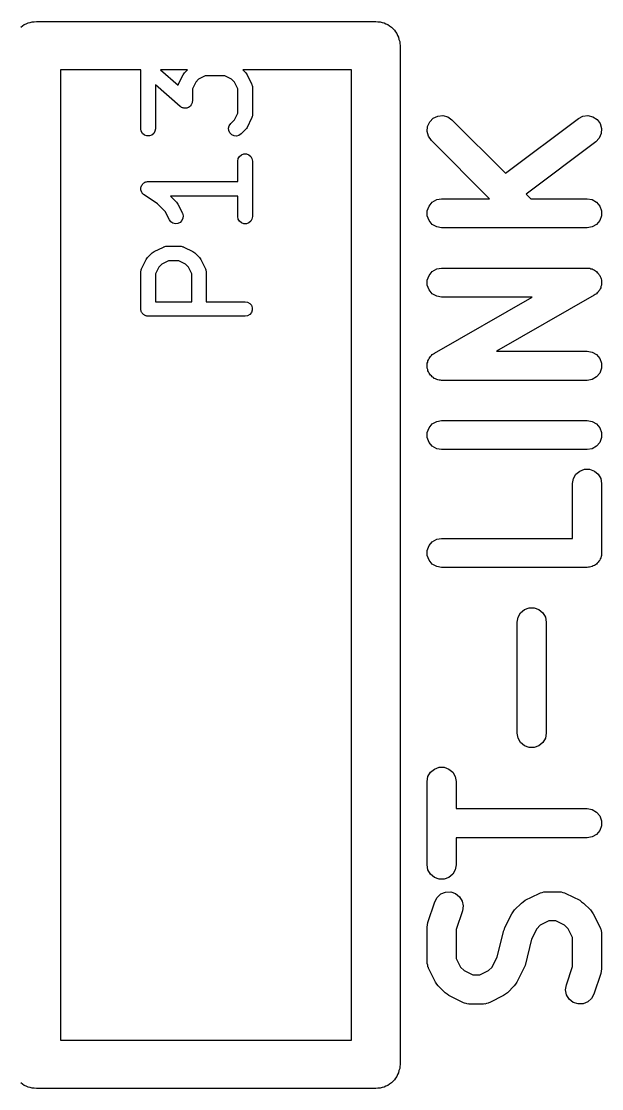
# Model space of a CAD drawing. Extents: x 0 to 76, y -93 to 16.
# Drawn here: x 31.84 to 37.83, y -75.45 to -64.45 of the extents above; entities that cross this region are included whole.
import ezdxf

# ---------------------------------------------------------------- set-up
doc = ezdxf.new("R2010")
doc.units = 0
doc.header["$MEASUREMENT"] = 0
doc.layers.add('BLACK', color=7, linetype='CONTINUOUS')

msp = doc.modelspace()

# ---------------------------------------------------------------- linework, layer by layer
at = {"layer": 'Black'}
for p, q in [((31.936, -64.4613), (31.9566, -64.4538)), ((31.9566, -64.4538), (31.9785, -64.4538)), ((31.9785, -64.4538), (32, -64.45)), ((32, -64.45), (35.5, -64.45)), ((35.5, -64.45), (35.5215, -64.4538)), ((35.5215, -64.4538), (35.5434, -64.4538)), ((35.5434, -64.4538), (35.564, -64.4613)), ((31.8393, -64.5085), (31.8582, -64.4976)), ((31.8582, -64.4976), (31.875, -64.4835)), ((31.875, -64.4835), (31.8956, -64.476)), ((31.8956, -64.476), (31.9145, -64.4651)), ((31.9145, -64.4651), (31.936, -64.4613)), ((35.564, -64.4613), (35.5855, -64.4651)), ((35.5855, -64.4651), (35.6044, -64.476)), ((35.6044, -64.476), (35.625, -64.4835)), ((35.625, -64.4835), (35.6418, -64.4976)), ((35.6418, -64.4976), (35.6607, -64.5085)), ((35.6607, -64.5085), (35.6748, -64.5252)), ((35.6748, -64.5252), (35.6915, -64.5393)), ((35.6915, -64.5393), (35.7024, -64.5582)), ((35.7024, -64.5582), (35.7165, -64.575)), ((35.7165, -64.575), (35.724, -64.5956)), ((35.724, -64.5956), (35.7349, -64.6145)), ((35.7349, -64.6145), (35.7387, -64.636)), ((35.7387, -64.636), (35.7462, -64.6566)), ((35.7462, -64.6566), (35.7462, -64.6785)), ((35.7462, -64.6785), (35.75, -64.7)), ((35.75, -64.7), (35.75, -75.2)), ((33.0774, -64.95), (32.25, -64.95)), ((32.25, -64.95), (32.25, -74.95)), ((33.0774, -65.5571), (33.0774, -64.95)), ((33.2799, -64.95), (33.4618, -65.1091)), ((33.5582, -64.95), (33.2799, -64.95)), ((33.4663, -65.095), (33.5139, -64.9998)), ((33.5139, -64.9998), (33.521, -64.9901)), ((33.521, -64.9901), (33.5279, -64.9803)), ((33.5279, -64.9803), (33.5582, -64.95)), ((34.1275, -64.95), (34.1578, -64.9803)), ((35.25, -64.95), (34.1275, -64.95)), ((34.1578, -64.9803), (34.1647, -64.9901)), ((34.1647, -64.9901), (34.1718, -64.9998)), ((34.1718, -64.9998), (34.2195, -65.095)), ((35.25, -74.95), (35.25, -64.95)), ((33.4839, -65.3279), (33.2274, -65.1034)), ((33.2274, -65.1034), (33.2274, -65.5571)), ((33.4618, -65.1091), (33.4629, -65.1029)), ((33.4629, -65.1029), (33.465, -65.0992)), ((33.465, -65.0992), (33.4663, -65.095)), ((33.6426, -65.0778), (33.6083, -65.1463)), ((33.673, -65.0474), (33.6426, -65.0778)), ((33.7415, -65.0131), (33.673, -65.0474)), ((33.9442, -65.0131), (33.7415, -65.0131)), ((34.0127, -65.0474), (33.9442, -65.0131)), ((34.0431, -65.0778), (34.0127, -65.0474)), ((34.0774, -65.1463), (34.0431, -65.0778)), ((34.2195, -65.095), (34.2207, -65.0992)), ((34.2207, -65.0992), (34.2229, -65.1029)), ((34.2229, -65.1029), (34.2244, -65.1116)), ((34.2244, -65.1116), (34.2269, -65.12)), ((34.2269, -65.12), (34.2266, -65.1243)), ((33.6083, -65.1463), (33.6083, -65.2714)), ((34.0774, -65.3966), (34.0774, -65.1463)), ((34.2266, -65.1243), (34.2274, -65.1286)), ((34.2274, -65.1286), (34.2274, -65.4143)), ((33.4902, -65.3317), (33.4839, -65.3279)), ((33.4958, -65.3364), (33.4902, -65.3317)), ((33.5013, -65.3384), (33.4958, -65.3364)), ((33.5062, -65.3414), (33.5013, -65.3384)), ((33.5639, -65.3389), (33.5575, -65.3424)), ((33.5708, -65.3364), (33.5639, -65.3389)), ((33.5753, -65.3327), (33.5708, -65.3364)), ((33.5803, -65.3299), (33.5753, -65.3327)), ((33.5852, -65.3243), (33.5803, -65.3299)), ((33.5908, -65.3196), (33.5852, -65.3243)), ((33.5937, -65.3146), (33.5908, -65.3196)), ((33.5975, -65.3103), (33.5937, -65.3146)), ((33.6001, -65.3034), (33.5975, -65.3103)), ((33.6038, -65.2971), (33.6001, -65.3034)), ((33.6048, -65.2914), (33.6038, -65.2971)), ((33.6069, -65.286), (33.6048, -65.2914)), ((33.6071, -65.2786), (33.6069, -65.286)), ((33.6083, -65.2714), (33.6071, -65.2786)), ((33.5134, -65.3428), (33.5062, -65.3414)), ((33.5203, -65.3453), (33.5134, -65.3428)), ((33.5261, -65.3453), (33.5203, -65.3453)), ((33.5318, -65.3464), (33.5261, -65.3453)), ((33.539, -65.3453), (33.5318, -65.3464)), ((33.5464, -65.3453), (33.539, -65.3453)), ((33.5518, -65.3433), (33.5464, -65.3453)), ((33.5575, -65.3424), (33.5518, -65.3433)), ((34.0431, -65.4651), (34.0774, -65.3966)), ((34.2195, -65.4478), (34.1718, -65.5431)), ((34.2207, -65.4437), (34.2195, -65.4478)), ((34.2229, -65.4399), (34.2207, -65.4437)), ((34.2244, -65.4313), (34.2229, -65.4399)), ((34.2269, -65.4229), (34.2244, -65.4313)), ((34.2274, -65.4143), (34.2266, -65.4185)), ((34.2266, -65.4185), (34.2269, -65.4229)), ((36.0557, -65.4854), (36.0925, -65.4486)), ((36.0925, -65.4486), (36.1397, -65.4265)), ((36.1397, -65.4265), (36.1916, -65.422)), ((36.1916, -65.422), (36.242, -65.4355)), ((36.242, -65.4355), (36.2846, -65.4654)), ((37.5886, -65.4514), (37.635, -65.4279)), ((37.635, -65.4279), (37.6868, -65.4217)), ((37.6868, -65.4217), (37.7375, -65.4335)), ((37.7375, -65.4335), (37.7811, -65.462)), ((33.0819, -65.5828), (33.0774, -65.5571)), ((33.2274, -65.5571), (33.2229, -65.5828)), ((33.9824, -65.5506), (33.9892, -65.5254)), ((33.9847, -65.5766), (33.9824, -65.5506)), ((33.9892, -65.5254), (34.0041, -65.5041)), ((34.0041, -65.5041), (34.0431, -65.4651)), ((34.1647, -65.5527), (34.1578, -65.5626)), ((34.1718, -65.5431), (34.1647, -65.5527)), ((36.0291, -65.5845), (36.0337, -65.5326)), ((36.0337, -65.5326), (36.0557, -65.4854)), ((36.2846, -65.4654), (36.8355, -66.0162)), ((36.8355, -66.0162), (37.5886, -65.4514)), ((37.7811, -65.462), (37.8124, -65.5036)), ((37.8124, -65.5036), (37.8275, -65.5535)), ((37.8275, -65.5535), (37.8246, -65.6055)), ((33.0949, -65.6054), (33.0819, -65.5828)), ((33.1149, -65.6221), (33.0949, -65.6054)), ((33.1394, -65.631), (33.1149, -65.6221)), ((33.1654, -65.631), (33.1394, -65.631)), ((33.1899, -65.6221), (33.1654, -65.631)), ((33.2098, -65.6054), (33.1899, -65.6221)), ((33.2229, -65.5828), (33.2098, -65.6054)), ((33.9957, -65.6002), (33.9847, -65.5766)), ((34.0141, -65.6186), (33.9957, -65.6002)), ((34.0377, -65.6296), (34.0141, -65.6186)), ((34.0637, -65.6319), (34.0377, -65.6296)), ((34.0888, -65.6251), (34.0637, -65.6319)), ((34.1102, -65.6102), (34.0888, -65.6251)), ((34.1578, -65.5626), (34.1102, -65.6102)), ((36.0426, -65.6348), (36.0291, -65.5845)), ((36.0725, -65.6775), (36.0426, -65.6348)), ((37.8042, -65.6534), (37.7686, -65.6914)), ((37.8246, -65.6055), (37.8042, -65.6534)), ((36.6736, -66.2786), (36.0725, -65.6775)), ((37.7686, -65.6914), (37.0498, -66.2305)), ((34.0774, -65.8905), (34.0819, -65.8648)), ((34.0819, -65.8648), (34.0949, -65.8423)), ((34.0949, -65.8423), (34.1149, -65.8255)), ((34.1149, -65.8255), (34.1394, -65.8166)), ((34.1394, -65.8166), (34.1654, -65.8166)), ((34.1654, -65.8166), (34.1899, -65.8255)), ((34.1899, -65.8255), (34.2098, -65.8423)), ((34.2098, -65.8423), (34.2229, -65.8648)), ((34.2229, -65.8648), (34.2274, -65.8905)), ((34.0774, -66.1012), (34.0774, -65.8905)), ((34.2274, -65.8905), (34.2274, -66.4619)), ((33.1119, -66.1143), (33.1191, -66.109)), ((33.1191, -66.109), (33.1231, -66.1078)), ((33.1231, -66.1078), (33.1267, -66.1057)), ((33.1267, -66.1057), (33.1355, -66.1042)), ((33.1355, -66.1042), (33.1441, -66.1016)), ((33.1441, -66.1016), (33.1483, -66.1019)), ((33.1483, -66.1019), (33.1524, -66.1012)), ((33.1524, -66.1012), (34.0774, -66.1012)), ((33.0775, -66.1714), (33.0785, -66.1673)), ((33.0785, -66.1803), (33.0775, -66.1714)), ((33.0785, -66.1632), (33.0816, -66.1548)), ((33.0785, -66.1673), (33.0785, -66.1632)), ((33.0785, -66.1892), (33.0785, -66.1803)), ((33.0799, -66.1931), (33.0785, -66.1892)), ((33.0804, -66.1973), (33.0799, -66.1931)), ((33.0844, -66.2053), (33.0804, -66.1973)), ((33.0816, -66.1548), (33.0837, -66.1461)), ((33.0837, -66.1461), (33.086, -66.1426)), ((33.0874, -66.2137), (33.0844, -66.2053)), ((33.086, -66.1426), (33.0874, -66.1387)), ((33.0874, -66.1387), (33.0932, -66.1318)), ((33.0901, -66.2169), (33.0874, -66.2137)), ((33.0919, -66.2206), (33.0901, -66.2169)), ((33.0932, -66.1318), (33.0981, -66.1244)), ((33.0981, -66.1244), (33.1015, -66.1219)), ((33.1015, -66.1219), (33.1042, -66.1187)), ((33.1042, -66.1187), (33.1119, -66.1143)), ((33.0984, -66.2268), (33.0919, -66.2206)), ((33.1042, -66.2336), (33.0984, -66.2268)), ((33.1078, -66.2357), (33.1042, -66.2336)), ((33.1108, -66.2386), (33.1078, -66.2357)), ((33.2475, -66.3297), (33.1108, -66.2386)), ((33.3288, -66.4111), (33.2475, -66.3297)), ((34.0774, -66.2512), (33.3811, -66.2512)), ((33.3811, -66.2512), (33.4435, -66.3136)), ((33.4435, -66.3136), (33.4504, -66.3235)), ((33.4504, -66.3235), (33.4576, -66.3331)), ((34.0774, -66.4619), (34.0774, -66.2512)), ((36.0487, -66.3536), (36.0822, -66.3137)), ((36.0822, -66.3137), (36.1273, -66.2876)), ((36.1273, -66.2876), (36.1786, -66.2786)), ((36.1786, -66.2786), (36.6736, -66.2786)), ((37.0498, -66.2305), (37.0978, -66.2786)), ((37.0978, -66.2786), (37.6786, -66.2786)), ((37.6786, -66.2786), (37.7299, -66.2876)), ((37.7299, -66.2876), (37.775, -66.3137)), ((37.775, -66.3137), (37.8085, -66.3536)), ((33.371, -66.4954), (33.3288, -66.4111)), ((33.4576, -66.3331), (33.5052, -66.4284)), ((33.5052, -66.4284), (33.5126, -66.4533)), ((36.0309, -66.4025), (36.0487, -66.3536)), ((36.0309, -66.4546), (36.0309, -66.4025)), ((37.8085, -66.3536), (37.8263, -66.4025)), ((37.8263, -66.4025), (37.8263, -66.4546)), ((33.3865, -66.5164), (33.371, -66.4954)), ((33.4083, -66.5307), (33.3865, -66.5164)), ((33.4336, -66.5368), (33.4083, -66.5307)), ((33.4595, -66.5338), (33.4336, -66.5368)), ((33.4828, -66.5221), (33.4595, -66.5338)), ((33.5007, -66.5032), (33.4828, -66.5221)), ((33.511, -66.4793), (33.5007, -66.5032)), ((33.5126, -66.4533), (33.511, -66.4793)), ((34.0819, -66.4876), (34.0774, -66.4619)), ((34.0949, -66.5101), (34.0819, -66.4876)), ((34.1149, -66.5269), (34.0949, -66.5101)), ((34.1394, -66.5358), (34.1149, -66.5269)), ((34.1654, -66.5358), (34.1394, -66.5358)), ((34.1899, -66.5269), (34.1654, -66.5358)), ((34.2098, -66.5101), (34.1899, -66.5269)), ((34.2229, -66.4876), (34.2098, -66.5101)), ((34.2274, -66.4619), (34.2229, -66.4876)), ((36.0487, -66.5036), (36.0309, -66.4546)), ((36.0822, -66.5435), (36.0487, -66.5036)), ((36.1273, -66.5695), (36.0822, -66.5435)), ((37.775, -66.5435), (37.7299, -66.5695)), ((37.8085, -66.5036), (37.775, -66.5435)), ((37.8263, -66.4546), (37.8085, -66.5036)), ((36.1786, -66.5786), (36.1273, -66.5695)), ((37.6786, -66.5786), (36.1786, -66.5786)), ((37.7299, -66.5695), (37.6786, -66.5786)), ((33.3259, -66.7709), (33.3343, -66.7683)), ((33.3343, -66.7683), (33.3386, -66.7686)), ((33.3386, -66.7686), (33.3429, -66.7679)), ((33.3429, -66.7679), (33.4857, -66.7679)), ((33.4857, -66.7679), (33.49, -66.7686)), ((33.49, -66.7686), (33.4943, -66.7683)), ((33.4943, -66.7683), (33.5027, -66.7709)), ((33.147, -66.8851), (33.1946, -66.8374)), ((33.1946, -66.8374), (33.2044, -66.8306)), ((33.2044, -66.8306), (33.2141, -66.8234)), ((33.2141, -66.8234), (33.3093, -66.7758)), ((33.3093, -66.7758), (33.3135, -66.7745)), ((33.3135, -66.7745), (33.3172, -66.7724)), ((33.3172, -66.7724), (33.3259, -66.7709)), ((33.5027, -66.7709), (33.5114, -66.7724)), ((33.5114, -66.7724), (33.5151, -66.7745)), ((33.5151, -66.7745), (33.5193, -66.7758)), ((33.5193, -66.7758), (33.6145, -66.8234)), ((33.6145, -66.8234), (33.6242, -66.8306)), ((33.6242, -66.8306), (33.634, -66.8374)), ((33.634, -66.8374), (33.6816, -66.8851)), ((33.0853, -66.9998), (33.1329, -66.9046)), ((33.1329, -66.9046), (33.1401, -66.8949)), ((33.1401, -66.8949), (33.147, -66.8851)), ((33.2616, -66.9825), (33.2274, -67.051)), ((33.292, -66.9521), (33.2616, -66.9825)), ((33.3606, -66.9179), (33.292, -66.9521)), ((33.468, -66.9179), (33.3606, -66.9179)), ((33.5365, -66.9521), (33.468, -66.9179)), ((33.5669, -66.9825), (33.5365, -66.9521)), ((33.6012, -67.051), (33.5669, -66.9825)), ((33.6816, -66.8851), (33.6885, -66.8949)), ((33.6885, -66.8949), (33.6957, -66.9046)), ((33.6957, -66.9046), (33.7433, -66.9998)), ((33.0774, -67.0333), (33.0781, -67.0291)), ((33.0774, -67.4143), (33.0774, -67.0333)), ((33.0779, -67.0248), (33.0804, -67.0163)), ((33.0781, -67.0291), (33.0779, -67.0248)), ((33.0804, -67.0163), (33.0819, -67.0077)), ((33.0819, -67.0077), (33.0841, -67.0039)), ((33.0841, -67.0039), (33.0853, -66.9998)), ((33.2274, -67.051), (33.2274, -67.3393)), ((33.6012, -67.3393), (33.6012, -67.051)), ((33.7433, -66.9998), (33.7445, -67.0039)), ((33.7445, -67.0039), (33.7467, -67.0077)), ((33.7467, -67.0077), (33.7482, -67.0163)), ((33.7482, -67.0163), (33.7507, -67.0248)), ((33.7507, -67.0248), (33.7504, -67.0291)), ((33.7504, -67.0291), (33.7512, -67.0333)), ((33.7512, -67.0333), (33.7512, -67.3393)), ((36.0309, -67.1168), (36.0487, -67.0679)), ((36.0487, -67.0679), (36.0822, -67.0279)), ((36.0822, -67.0279), (36.1273, -67.0019)), ((36.1273, -67.0019), (36.1786, -66.9929)), ((36.1786, -66.9929), (37.6786, -66.9929)), ((37.6786, -66.9929), (37.6918, -66.9952)), ((37.6918, -66.9952), (37.7053, -66.9953)), ((37.7053, -66.9953), (37.7173, -66.9997)), ((37.7173, -66.9997), (37.7299, -67.0019)), ((37.7299, -67.0019), (37.7415, -67.0086)), ((37.7415, -67.0086), (37.7541, -67.0133)), ((37.7541, -67.0133), (37.7639, -67.0216)), ((37.7639, -67.0216), (37.775, -67.0279)), ((37.775, -67.0279), (37.7836, -67.0383)), ((37.7836, -67.0383), (37.7939, -67.047)), ((37.7939, -67.047), (37.8003, -67.0581)), ((37.8003, -67.0581), (37.8085, -67.0679)), ((37.8085, -67.0679), (37.8131, -67.0805)), ((37.8131, -67.0805), (37.8198, -67.0922)), ((37.8198, -67.0922), (37.8219, -67.1048)), ((36.0309, -67.1689), (36.0309, -67.1168)), ((36.0487, -67.2179), (36.0309, -67.1689)), ((37.8128, -67.2058), (37.8085, -67.2179)), ((37.8193, -67.1948), (37.8128, -67.2058)), ((37.8217, -67.1815), (37.8193, -67.1948)), ((37.8263, -67.1689), (37.8217, -67.1815)), ((37.8219, -67.1048), (37.8263, -67.1168)), ((37.8263, -67.1168), (37.8263, -67.1303)), ((37.8263, -67.1303), (37.8286, -67.1435)), ((37.8286, -67.1435), (37.8263, -67.1561)), ((37.8263, -67.1561), (37.8263, -67.1689)), ((36.0822, -67.2578), (36.0487, -67.2179)), ((36.1273, -67.2838), (36.0822, -67.2578)), ((36.1041, -67.8698), (37.1137, -67.2929)), ((36.1786, -67.2929), (36.1273, -67.2838)), ((37.1137, -67.2929), (36.1786, -67.2929)), ((37.753, -67.2731), (36.7434, -67.85)), ((37.7633, -67.2645), (37.753, -67.2731)), ((37.775, -67.2578), (37.7633, -67.2645)), ((37.7832, -67.248), (37.775, -67.2578)), ((37.793, -67.2398), (37.7832, -67.248)), ((37.7998, -67.2282), (37.793, -67.2398)), ((37.8085, -67.2179), (37.7998, -67.2282)), ((33.0785, -67.4207), (33.0774, -67.4143)), ((33.0785, -67.4273), (33.0785, -67.4207)), ((33.0808, -67.4335), (33.0785, -67.4273)), ((33.2274, -67.3393), (33.6012, -67.3393)), ((33.7512, -67.3393), (34.1524, -67.3393)), ((34.1524, -67.3393), (34.178, -67.3438)), ((34.178, -67.3438), (34.2006, -67.3568)), ((34.2006, -67.3568), (34.2173, -67.3768)), ((34.2173, -67.3768), (34.2262, -67.4013)), ((34.2262, -67.4273), (34.2173, -67.4518)), ((34.2262, -67.4013), (34.2262, -67.4273)), ((33.0819, -67.4399), (33.0808, -67.4335)), ((33.0852, -67.4456), (33.0819, -67.4399)), ((33.0874, -67.4518), (33.0852, -67.4456)), ((33.0916, -67.4568), (33.0874, -67.4518)), ((33.0949, -67.4625), (33.0916, -67.4568)), ((33.1, -67.4667), (33.0949, -67.4625)), ((33.1042, -67.4717), (33.1, -67.4667)), ((33.1099, -67.475), (33.1042, -67.4717)), ((33.1149, -67.4792), (33.1099, -67.475)), ((33.121, -67.4815), (33.1149, -67.4792)), ((33.1267, -67.4848), (33.121, -67.4815)), ((33.1332, -67.4859), (33.1267, -67.4848)), ((33.1394, -67.4881), (33.1332, -67.4859)), ((33.1459, -67.4881), (33.1394, -67.4881)), ((33.1524, -67.4893), (33.1459, -67.4881)), ((34.1524, -67.4893), (33.1524, -67.4893)), ((34.178, -67.4848), (34.1524, -67.4893)), ((34.2006, -67.4717), (34.178, -67.4848)), ((34.2173, -67.4518), (34.2006, -67.4717)), ((36.0938, -67.8784), (36.1041, -67.8698)), ((36.7434, -67.85), (37.6786, -67.85)), ((37.6786, -67.85), (37.7299, -67.859)), ((37.7299, -67.859), (37.775, -67.8851)), ((36.0309, -67.974), (36.0355, -67.9613)), ((36.0309, -67.9867), (36.0309, -67.974)), ((36.0355, -67.9613), (36.0378, -67.9481)), ((36.0378, -67.9481), (36.0443, -67.937)), ((36.0443, -67.937), (36.0487, -67.925)), ((36.0487, -67.925), (36.0573, -67.9147)), ((36.0573, -67.9147), (36.0641, -67.9031)), ((36.0641, -67.9031), (36.0739, -67.8949)), ((36.0739, -67.8949), (36.0822, -67.8851)), ((36.0822, -67.8851), (36.0938, -67.8784)), ((37.775, -67.8851), (37.8085, -67.925)), ((37.8085, -67.925), (37.8263, -67.974)), ((37.8263, -67.974), (37.8263, -68.026)), ((36.0286, -67.9993), (36.0309, -67.9867)), ((36.0309, -68.0126), (36.0286, -67.9993)), ((36.0309, -68.026), (36.0309, -68.0126)), ((36.0352, -68.0381), (36.0309, -68.026)), ((36.0374, -68.0507), (36.0352, -68.0381)), ((36.0441, -68.0624), (36.0374, -68.0507)), ((36.0487, -68.075), (36.0441, -68.0624)), ((36.0569, -68.0848), (36.0487, -68.075)), ((36.0632, -68.0959), (36.0569, -68.0848)), ((37.8085, -68.075), (37.775, -68.1149)), ((37.8263, -68.026), (37.8085, -68.075)), ((36.0735, -68.1046), (36.0632, -68.0959)), ((36.0822, -68.1149), (36.0735, -68.1046)), ((36.0932, -68.1213), (36.0822, -68.1149)), ((36.103, -68.1296), (36.0932, -68.1213)), ((36.1156, -68.1342), (36.103, -68.1296)), ((36.1273, -68.141), (36.1156, -68.1342)), ((36.1399, -68.1432), (36.1273, -68.141)), ((36.1519, -68.1476), (36.1399, -68.1432)), ((36.1653, -68.1477), (36.1519, -68.1476)), ((36.1786, -68.15), (36.1653, -68.1477)), ((37.6786, -68.15), (36.1786, -68.15)), ((37.7299, -68.141), (37.6786, -68.15)), ((37.775, -68.1149), (37.7299, -68.141)), ((36.0309, -68.6882), (36.0487, -68.6393)), ((36.0487, -68.6393), (36.0822, -68.5994)), ((36.0822, -68.5994), (36.1273, -68.5733)), ((36.1273, -68.5733), (36.1786, -68.5643)), ((36.1786, -68.5643), (37.6786, -68.5643)), ((37.6786, -68.5643), (37.7299, -68.5733)), ((37.7299, -68.5733), (37.775, -68.5994)), ((37.775, -68.5994), (37.8085, -68.6393)), ((37.8085, -68.6393), (37.8263, -68.6882)), ((36.0309, -68.7403), (36.0309, -68.6882)), ((36.0487, -68.7893), (36.0309, -68.7403)), ((37.8263, -68.7403), (37.8085, -68.7893)), ((37.8263, -68.6882), (37.8263, -68.7403)), ((36.0822, -68.8292), (36.0487, -68.7893)), ((36.1273, -68.8552), (36.0822, -68.8292)), ((36.1786, -68.8643), (36.1273, -68.8552)), ((37.7299, -68.8552), (37.6786, -68.8643)), ((37.775, -68.8292), (37.7299, -68.8552)), ((37.8085, -68.7893), (37.775, -68.8292)), ((37.6786, -68.8643), (36.1786, -68.8643)), ((37.6036, -69.0844), (37.6525, -69.0666)), ((37.6525, -69.0666), (37.7046, -69.0666)), ((37.7046, -69.0666), (37.7536, -69.0844)), ((37.5286, -69.2143), (37.5376, -69.163)), ((37.5376, -69.163), (37.5637, -69.1179)), ((37.5637, -69.1179), (37.6036, -69.0844)), ((37.7536, -69.0844), (37.7935, -69.1179)), ((37.7935, -69.1179), (37.8195, -69.163)), ((37.8195, -69.163), (37.8286, -69.2143)), ((37.5286, -69.7786), (37.5286, -69.2143)), ((37.8286, -69.2143), (37.8286, -69.9286)), ((36.0487, -69.8536), (36.0822, -69.8137)), ((36.0822, -69.8137), (36.1273, -69.7876)), ((36.1273, -69.7876), (36.1786, -69.7786)), ((36.1786, -69.7786), (37.5286, -69.7786)), ((36.0309, -69.9025), (36.0487, -69.8536)), ((36.0309, -69.9546), (36.0309, -69.9025)), ((36.0487, -70.0036), (36.0309, -69.9546)), ((37.8263, -69.9546), (37.8218, -69.9669)), ((37.8286, -69.9286), (37.8263, -69.9415)), ((37.8263, -69.9415), (37.8263, -69.9546)), ((36.0822, -70.0435), (36.0487, -70.0036)), ((36.1273, -70.0695), (36.0822, -70.0435)), ((36.1786, -70.0786), (36.1273, -70.0695)), ((37.7299, -70.0695), (37.7169, -70.0718)), ((37.7412, -70.063), (37.7299, -70.0695)), ((37.7536, -70.0585), (37.7412, -70.063)), ((37.7636, -70.05), (37.7536, -70.0585)), ((37.775, -70.0435), (37.7636, -70.05)), ((37.7834, -70.0334), (37.775, -70.0435)), ((37.7935, -70.025), (37.7834, -70.0334)), ((37.8, -70.0136), (37.7935, -70.025)), ((37.8085, -70.0036), (37.8, -70.0136)), ((37.813, -69.9912), (37.8085, -70.0036)), ((37.8195, -69.9799), (37.813, -69.9912)), ((37.8218, -69.9669), (37.8195, -69.9799)), ((37.6786, -70.0786), (36.1786, -70.0786)), ((37.6915, -70.0763), (37.6786, -70.0786)), ((37.7046, -70.0763), (37.6915, -70.0763)), ((37.7169, -70.0718), (37.7046, -70.0763)), ((37.0321, -70.513), (37.0811, -70.4951)), ((37.0811, -70.4951), (37.1332, -70.4951)), ((37.1332, -70.4951), (37.1821, -70.513)), ((36.9571, -70.6429), (36.9662, -70.5916)), ((36.9662, -70.5916), (36.9922, -70.5464)), ((36.9922, -70.5464), (37.0321, -70.513)), ((37.1821, -70.513), (37.222, -70.5464)), ((37.222, -70.5464), (37.2481, -70.5916)), ((37.2481, -70.5916), (37.2571, -70.6429)), ((36.9571, -71.7857), (36.9571, -70.6429)), ((37.2571, -70.6429), (37.2571, -71.7857)), ((36.9662, -71.837), (36.9571, -71.7857)), ((37.2571, -71.7857), (37.2481, -71.837)), ((36.9922, -71.8821), (36.9662, -71.837)), ((37.0321, -71.9156), (36.9922, -71.8821)), ((37.0811, -71.9334), (37.0321, -71.9156)), ((37.1332, -71.9334), (37.0811, -71.9334)), ((37.1821, -71.9156), (37.1332, -71.9334)), ((37.222, -71.8821), (37.1821, -71.9156)), ((37.2481, -71.837), (37.222, -71.8821)), ((36.0637, -72.1893), (36.1036, -72.1558)), ((36.1036, -72.1558), (36.1525, -72.138)), ((36.1525, -72.138), (36.2046, -72.138)), ((36.2046, -72.138), (36.2536, -72.1558)), ((36.2536, -72.1558), (36.2935, -72.1893)), ((36.0286, -72.2857), (36.0376, -72.2344)), ((36.0376, -72.2344), (36.0637, -72.1893)), ((36.2935, -72.1893), (36.3195, -72.2344)), ((36.3195, -72.2344), (36.3286, -72.2857)), ((36.0286, -73.1429), (36.0286, -72.2857)), ((36.3286, -72.2857), (36.3286, -72.5643)), ((36.3286, -72.5643), (37.6786, -72.5643)), ((37.6786, -72.5643), (37.7299, -72.5733)), ((37.7299, -72.5733), (37.775, -72.5994)), ((37.775, -72.5994), (37.8085, -72.6393)), ((37.8085, -72.6393), (37.8263, -72.6882)), ((37.8263, -72.6882), (37.8263, -72.7403)), ((37.8085, -72.7893), (37.775, -72.8292)), ((37.8263, -72.7403), (37.8085, -72.7893)), ((37.6786, -72.8643), (36.3286, -72.8643)), ((36.3286, -72.8643), (36.3286, -73.1429)), ((37.7299, -72.8552), (37.6786, -72.8643)), ((37.775, -72.8292), (37.7299, -72.8552)), ((36.0376, -73.1942), (36.0286, -73.1429)), ((36.3286, -73.1429), (36.3195, -73.1942)), ((36.0637, -73.2393), (36.0376, -73.1942)), ((36.1036, -73.2728), (36.0637, -73.2393)), ((36.2935, -73.2393), (36.2536, -73.2728)), ((36.3195, -73.1942), (36.2935, -73.2393)), ((36.1525, -73.2906), (36.1036, -73.2728)), ((36.2046, -73.2906), (36.1525, -73.2906)), ((36.2536, -73.2728), (36.2046, -73.2906)), ((36.1077, -73.524), (36.1325, -73.4782)), ((36.1325, -73.4782), (36.1715, -73.4436)), ((36.1715, -73.4436), (36.2199, -73.4245)), ((36.2199, -73.4245), (36.272, -73.4231)), ((36.272, -73.4231), (36.3214, -73.4395)), ((36.3214, -73.4395), (36.3622, -73.4719)), ((36.3622, -73.4719), (36.3895, -73.5163)), ((37.0401, -73.5087), (37.1829, -73.4373)), ((37.1829, -73.4373), (37.1912, -73.4348)), ((37.1912, -73.4348), (37.1987, -73.4305)), ((37.1987, -73.4305), (37.216, -73.4274)), ((37.216, -73.4274), (37.2329, -73.4224)), ((37.2329, -73.4224), (37.2415, -73.4229)), ((37.2415, -73.4229), (37.25, -73.4214)), ((37.25, -73.4214), (37.3929, -73.4214)), ((37.3929, -73.4214), (37.4014, -73.4229)), ((37.4014, -73.4229), (37.41, -73.4224)), ((37.41, -73.4224), (37.4269, -73.4274)), ((37.4269, -73.4274), (37.4442, -73.4305)), ((37.4442, -73.4305), (37.4517, -73.4348)), ((37.4517, -73.4348), (37.4599, -73.4373)), ((37.4599, -73.4373), (37.6028, -73.5087)), ((36.0363, -73.7383), (36.1077, -73.524)), ((36.3895, -73.5163), (36.3999, -73.5673)), ((36.3999, -73.5673), (36.3923, -73.6189)), ((36.9296, -73.6082), (37.0011, -73.5368)), ((37.0011, -73.5368), (37.0208, -73.523)), ((37.0208, -73.523), (37.0401, -73.5087)), ((37.6028, -73.5087), (37.6221, -73.523)), ((37.6221, -73.523), (37.6418, -73.5368)), ((37.6418, -73.5368), (37.7132, -73.6082)), ((36.3923, -73.6189), (36.3286, -73.8101)), ((36.8301, -73.7901), (36.9016, -73.6472)), ((36.9016, -73.6472), (36.9159, -73.6279)), ((36.9159, -73.6279), (36.9296, -73.6082)), ((37.7132, -73.6082), (37.727, -73.6279)), ((37.727, -73.6279), (37.7413, -73.6472)), ((37.7413, -73.6472), (37.8127, -73.7901)), ((36.0286, -73.7857), (36.0327, -73.762)), ((36.0286, -74.1429), (36.0286, -73.7857)), ((36.0327, -73.762), (36.0363, -73.7383)), ((36.8188, -73.8208), (36.8254, -73.8058)), ((36.8254, -73.8058), (36.8301, -73.7901)), ((37.159, -73.8031), (37.1058, -73.9095)), ((37.196, -73.7661), (37.159, -73.8031)), ((37.2854, -73.7214), (37.196, -73.7661)), ((37.3574, -73.7214), (37.2854, -73.7214)), ((37.4469, -73.7661), (37.3574, -73.7214)), ((37.4839, -73.8031), (37.4469, -73.7661)), ((37.5286, -73.8926), (37.4839, -73.8031)), ((37.8127, -73.7901), (37.8152, -73.7983)), ((37.8152, -73.7983), (37.8195, -73.8058)), ((37.8195, -73.8058), (37.8226, -73.8231)), ((36.3286, -73.8101), (36.3286, -74.1074)), ((36.7513, -74.0905), (36.8188, -73.8208)), ((37.1058, -73.9095), (37.0384, -74.1792)), ((37.5286, -74.1899), (37.5286, -73.8926)), ((37.8226, -73.8231), (37.8276, -73.84)), ((37.8276, -73.84), (37.8271, -73.8486)), ((37.8271, -73.8486), (37.8286, -73.8571)), ((37.8286, -73.8571), (37.8286, -74.2143)), ((36.3286, -74.1074), (36.3733, -74.1969)), ((36.6982, -74.1969), (36.7513, -74.0905)), ((36.0301, -74.1514), (36.0286, -74.1429)), ((36.0296, -74.16), (36.0301, -74.1514)), ((36.0346, -74.1769), (36.0296, -74.16)), ((36.0376, -74.1942), (36.0346, -74.1769)), ((36.0419, -74.2017), (36.0376, -74.1942)), ((36.0444, -74.2099), (36.0419, -74.2017)), ((36.1158, -74.3528), (36.0444, -74.2099)), ((36.3733, -74.1969), (36.4103, -74.2339)), ((36.4103, -74.2339), (36.4997, -74.2786)), ((36.5717, -74.2786), (36.6611, -74.2339)), ((36.6611, -74.2339), (36.6982, -74.1969)), ((37.027, -74.2099), (36.9556, -74.3528)), ((37.0317, -74.1942), (37.027, -74.2099)), ((37.0384, -74.1792), (37.0317, -74.1942)), ((37.4648, -74.3811), (37.5286, -74.1899)), ((37.8244, -74.2379), (37.8209, -74.2617)), ((37.8286, -74.2143), (37.8244, -74.2379)), ((36.1301, -74.3721), (36.1158, -74.3528)), ((36.4997, -74.2786), (36.5717, -74.2786)), ((36.9556, -74.3528), (36.9413, -74.3721)), ((37.8209, -74.2617), (37.7494, -74.476)), ((36.1439, -74.3918), (36.1301, -74.3721)), ((36.2154, -74.4632), (36.1439, -74.3918)), ((36.2351, -74.477), (36.2154, -74.4632)), ((36.8561, -74.4632), (36.8364, -74.477)), ((36.9275, -74.3918), (36.8561, -74.4632)), ((36.9413, -74.3721), (36.9275, -74.3918)), ((37.4572, -74.4327), (37.4648, -74.3811)), ((37.4676, -74.4837), (37.4572, -74.4327)), ((36.2543, -74.4913), (36.2351, -74.477)), ((36.3972, -74.5627), (36.2543, -74.4913)), ((36.4055, -74.5652), (36.3972, -74.5627)), ((36.413, -74.5695), (36.4055, -74.5652)), ((36.4303, -74.5726), (36.413, -74.5695)), ((36.4471, -74.5776), (36.4303, -74.5726)), ((36.4558, -74.5771), (36.4471, -74.5776)), ((36.4643, -74.5786), (36.4558, -74.5771)), ((36.6071, -74.5786), (36.4643, -74.5786)), ((36.6157, -74.5771), (36.6071, -74.5786)), ((36.6243, -74.5776), (36.6157, -74.5771)), ((36.6411, -74.5726), (36.6243, -74.5776)), ((36.6584, -74.5695), (36.6411, -74.5726)), ((36.6659, -74.5652), (36.6584, -74.5695)), ((36.6742, -74.5627), (36.6659, -74.5652)), ((36.8171, -74.4913), (36.6742, -74.5627)), ((36.8364, -74.477), (36.8171, -74.4913)), ((37.4949, -74.5281), (37.4676, -74.4837)), ((37.5357, -74.5605), (37.4949, -74.5281)), ((37.5851, -74.5769), (37.5357, -74.5605)), ((37.6372, -74.5755), (37.5851, -74.5769)), ((37.6857, -74.5564), (37.6372, -74.5755)), ((37.7246, -74.5218), (37.6857, -74.5564)), ((37.7494, -74.476), (37.7246, -74.5218)), ((32.25, -74.95), (35.25, -74.95)), ((35.75, -75.2), (35.7462, -75.2215)), ((35.7462, -75.2215), (35.7462, -75.2434)), ((35.7024, -75.3418), (35.6915, -75.3607)), ((35.7165, -75.325), (35.7024, -75.3418)), ((35.724, -75.3044), (35.7165, -75.325)), ((35.7349, -75.2855), (35.724, -75.3044)), ((35.7387, -75.264), (35.7349, -75.2855)), ((35.7462, -75.2434), (35.7387, -75.264)), ((31.8582, -75.4024), (31.8393, -75.3915)), ((31.875, -75.4165), (31.8582, -75.4024)), ((31.8956, -75.424), (31.875, -75.4165)), ((31.9145, -75.4349), (31.8956, -75.424)), ((31.936, -75.4387), (31.9145, -75.4349)), ((31.9566, -75.4462), (31.936, -75.4387)), ((31.9785, -75.4462), (31.9566, -75.4462)), ((32, -75.45), (31.9785, -75.4462)), ((35.5, -75.45), (32, -75.45)), ((35.5215, -75.4462), (35.5, -75.45)), ((35.5434, -75.4462), (35.5215, -75.4462)), ((35.564, -75.4387), (35.5434, -75.4462)), ((35.5855, -75.4349), (35.564, -75.4387)), ((35.6044, -75.424), (35.5855, -75.4349)), ((35.625, -75.4165), (35.6044, -75.424)), ((35.6418, -75.4024), (35.625, -75.4165)), ((35.6607, -75.3915), (35.6418, -75.4024)), ((35.6748, -75.3748), (35.6607, -75.3915)), ((35.6915, -75.3607), (35.6748, -75.3748))]:
    msp.add_line(p, q, dxfattribs=at)

doc.saveas('drawing.dxf')
